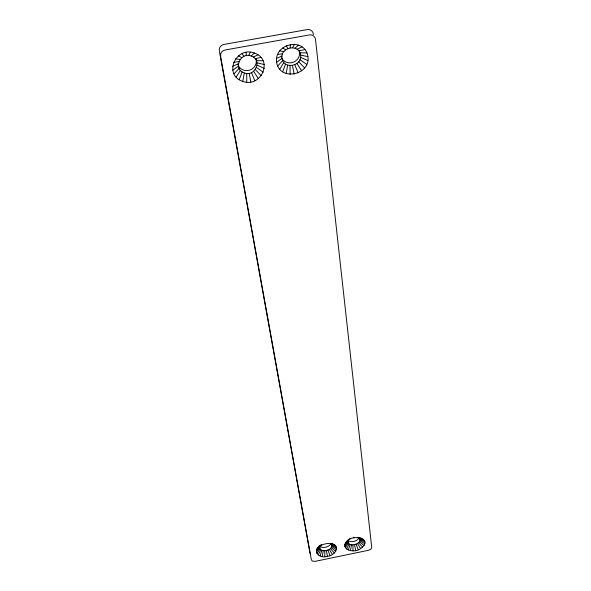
<?xml version="1.0" encoding="UTF-8"?>
<svg xmlns="http://www.w3.org/2000/svg" width="591" height="591" viewBox="0 0 591 591"><rect width="100%" height="100%" fill="white"/><g stroke="black" fill="none" stroke-linecap="round" stroke-linejoin="round"><path stroke-width="0.89" d="M281.996 58.376C280.104 47.177 299.098 43.283 300.627 55.029C302.356 66.111 283.643 69.96 281.996 58.376L276.625 62.284C279.484 81.624 310.718 75.175 307.926 56.655C305.022 36.627 273.803 43.342 276.625 62.284M330.458 543.476C341.495 544.725 335.289 555.998 327.48 556.301C319 559.285 311.206 550.251 321.002 545.035L317.116 548.788M334.816 545.124L330.701 543.831C335.961 550.428 317.419 554.24 320.167 546.01M290.159 47.805L290.358 44.48M347.057 541.245C353.108 533.429 373.97 539.228 360.599 548.574C352.953 554.816 336.811 547.436 349.392 539.162L345.617 542.893M357.976 537.389C366.257 543.136 345.476 549.357 348.527 540.144M350.507 550.672L351.431 544.806M322.287 556.523L323.233 550.649M286.177 73.594L287.669 65.15M242.768 81.432C222.77 74.717 236.045 46.009 254.359 52.998C274.061 59.861 260.912 88.14 242.768 81.432L244.312 72.959C232.566 69.332 240.463 51.543 251.197 56.012C262.84 59.698 254.994 77.332 244.312 72.959M348.276 550.118L350.101 544.474M320.019 555.976L321.881 550.317M282.646 71.858L285.556 64.109M239.141 79.704L242.147 71.925M248.789 55.532L250.296 52.178M346.489 549.165L349.037 543.897M318.187 555.03L320.795 549.748M292.626 47.672L294.517 44.266M279.75 69.273L283.835 62.557M236.141 77.133L240.36 70.381M345.27 547.864L348.313 543.122M316.916 553.745L320.034 548.98M344.693 546.32L347.973 542.191M316.288 552.201L319.665 548.056M277.696 66.015L282.624 60.6M233.962 73.882L239.074 68.43M344.812 544.621L348.047 541.179M316.355 550.517L319.709 547.044M349.037 539.797L350.057 538.8M251.197 56.012L254.359 52.998M318.519 547.148L321.6 544.688M294.998 48.167L298.514 45.093M232.773 70.174L238.372 66.214M253.369 57.083L258.008 54.8M320.477 545.707C324.23 543.602 328.847 542.789 332.999 544.156M297.11 49.238L302.075 46.903M276.618 58.346L281.996 56.027M232.647 66.244L238.306 63.872M255.149 58.649L260.993 57.46M298.832 50.819L304.949 49.57M233.608 62.373L238.882 61.575M277.689 54.461L282.638 53.722M300.021 52.791L306.943 52.902M256.42 60.622L263.113 60.77M235.595 58.819L240.072 59.462M279.765 50.907L283.879 51.609M300.627 55.029L307.926 56.655M257.092 62.853L264.221 64.515M358.855 537.603L361.485 538.261M359.033 537.973L363.266 539.236M359.749 538.756L364.462 540.551M331.448 544.614L336.065 546.431M300.59 57.371L307.845 60.585M257.129 65.187L264.266 68.43M360.074 539.686L365.002 542.11M331.81 545.537L336.656 547.983M238.483 55.842L241.785 57.704M359.993 540.706L364.846 543.809M331.75 546.549L336.552 549.674M282.712 47.923L285.63 49.843M299.925 59.661L306.714 64.412M256.524 67.47L263.231 72.25M359.498 541.733L364.012 545.53M331.285 547.576L335.769 551.388M310.652 554.306L309.957 553.036L219.424 51.439C218.352 47.937 221.115 44.51 224.661 44.31L306.441 29.72C309.78 28.656 313.444 31.035 313.378 34.647M298.677 61.745L304.609 67.891M255.327 69.553L261.215 75.722M358.634 542.708L362.564 547.155M330.443 548.544L334.351 553.006M353.536 537.167L354.039 537.891M242.066 53.655L243.913 56.404M296.933 63.481L301.683 70.794M253.62 71.282L258.348 78.618M357.459 543.557L360.599 548.574M329.283 549.394L332.408 554.424M286.325 45.729L287.773 48.543M294.806 64.759L298.13 72.922M251.515 72.56L254.817 80.745M356.055 544.237L358.242 549.704M327.887 550.073L330.066 555.547M292.449 65.49L294.185 74.141M354.511 544.68L355.656 550.45M249.151 73.291L250.872 81.964M326.343 550.524L327.48 556.301M246.1 52.4L246.299 55.665M352.938 544.88L353.019 550.782M324.755 550.716L324.828 556.633M290.018 65.623L290.107 74.37M246.698 73.424L246.765 82.201M255.903 58.575A9.478 8.895 -17.5 0 1 249.579 70.189A9.478 8.895 -17.5 0 1 237.811 64.183M299.282 50.789A9.5 8.813 -28.8 0 1 293.461 62.158A9.5 8.813 -28.8 0 1 281.693 57.852M330.997 543.277A6.183 3.782 -13.2 0 1 325.604 547.244A6.183 3.782 -13.2 0 1 319.317 545.692M359.151 537.455A6.176 3.775 -14.3 0 1 354.474 541.238A6.176 3.775 -14.3 0 1 348.232 540.639M220.642 54.291L220.724 57.002L311.339 559.633L312.329 561.095L315.158 561.354L368.629 550.251L370.919 549.157L371.732 547.502L315.557 40.025C315.624 36.376 311.922 33.997 308.561 35.076L226.013 49.821C223.597 50.154 220.975 51.653 220.642 54.291"/></g></svg>
